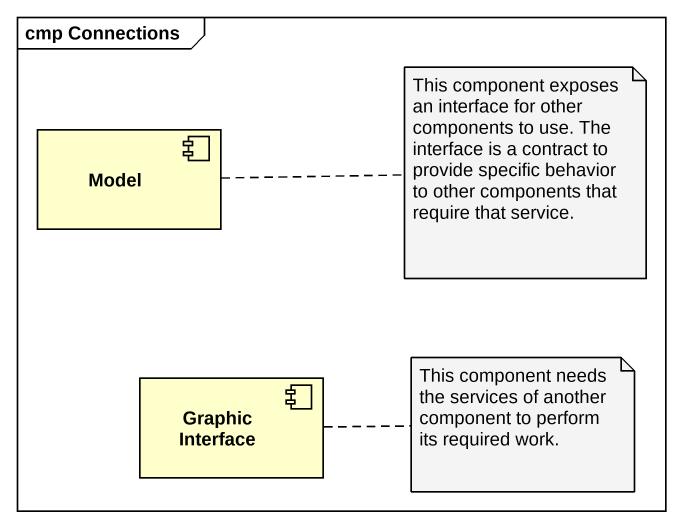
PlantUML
@startuml
mainframe cmp Connections
component Model
component "Graphic Interface" as Graphic_Interface
note right of Model : This component exposes an interface for other components to use. The interface is a contract to provide specific behavior to other components that require that service.
note right of Graphic_Interface : This component needs the services of another component to perform its required work.
@enduml
